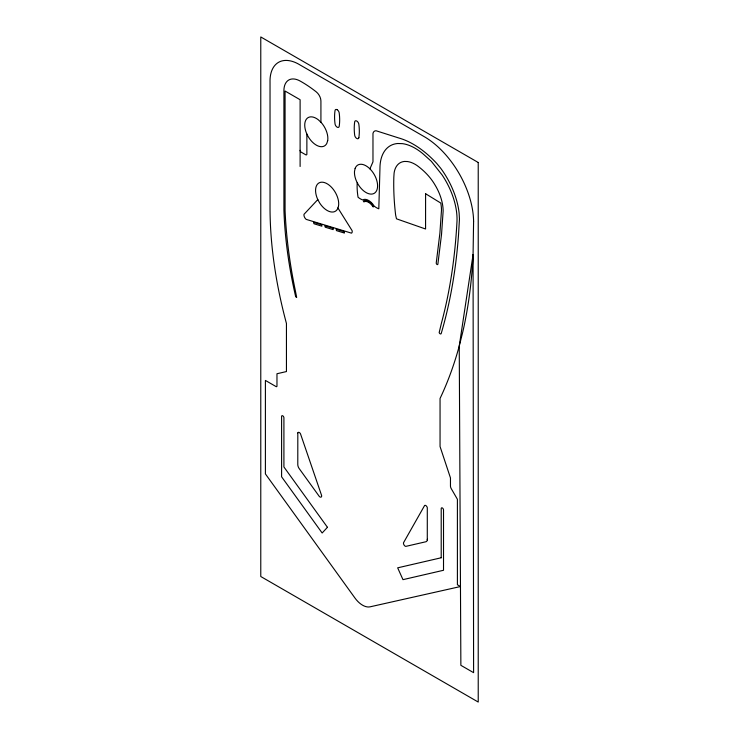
<?xml version="1.0" encoding="UTF-8"?>
<svg xmlns="http://www.w3.org/2000/svg" width="739" height="739" viewBox="0 0 739 739"><rect width="100%" height="100%" fill="white"/><g stroke="black" fill="none" stroke-linecap="round" stroke-linejoin="round"><path stroke-width="1.11" d="M427.29 539.913L427.299 507.684A2.226 1.284 60 0 0 424.648 505.439L403.503 542.777A2.439 1.413 60 0 0 405.748 546.389L425.812 541.77A4.868 2.808 60 0 0 427.29 539.913L427.327 539.276M369.916 168.852L372.973 161.823L372.973 133.51A7.944 4.582 60 0 1 376.133 130.775L398.737 137.971A82.251 47.49 60 0 1 436.888 163.615L440.693 168.243A60.164 34.733 60 0 1 459.122 213.072L459.455 219.058L458.54 234.679A674.864 389.638 60 0 1 441.211 333.483A1.58 0.905 60 0 1 440.268 333.871A1.58 0.905 60 0 1 439.169 332.587L441.479 322.961A674.864 389.638 60 0 0 456.914 222.688A55.647 32.128 60 0 0 442.125 174.977L431.364 161.351L423.29 154.072A49.716 28.701 60 0 0 402.496 143.652L397.721 143.505A49.716 28.701 60 0 0 379.948 168.52L378.811 208.795A16.517 9.542 60 0 1 374.193 206.116A11.75 6.79 60 0 0 362.692 199.918A16.517 9.542 60 0 1 358.064 197.248A62.372 36.008 60 0 1 357.214 182.745M317.825 199.576L303.988 214.338A3.944 2.272 60 0 0 306.186 219.381L351.515 233.164A3.584 2.069 60 0 0 352.124 230.679L337.899 207.945M300.108 150.303L300.108 150.368A1.737 0.998 60 0 0 301.115 152.114L305.863 154.848A1.737 0.998 60 0 0 306.87 154.275L306.87 134.073M320.92 122.231L320.92 101.021A8.018 4.628 60 0 0 316.292 91.913L315.784 91.507A115.986 66.963 60 0 0 300.108 81.022A23.306 13.459 60 0 0 283.915 90.37L283.915 209.83A380.289 219.557 60 0 0 295.702 296.773L296.681 297.438L295.286 290.353A423.909 244.748 60 0 1 285.069 210.541L285.069 91.036L300.108 99.719L300.108 166.497M425.59 193.729L425.572 228.998L396.483 218.818L395.642 215.095A248.747 143.615 60 0 1 393.933 194.024L393.813 190.588A248.747 143.615 60 0 1 393.832 177.138L394.109 173.018A30.031 17.339 60 0 1 404.602 161.444L407.485 161.536A30.031 17.339 60 0 1 416.898 165.425C424.149 170.709 430.551 177.249 435.068 185.036A36.008 20.784 60 0 1 443.141 211.086L441.543 234.281L437.876 264.156A1.173 0.674 60 0 1 436.934 264.414A1.173 0.674 60 0 1 436.241 262.927L439.899 233.136L441.488 210.135A33.661 19.436 60 0 0 440.758 203.049L425.59 193.729M473.597 221.257L473.071 254.585L473.597 672.666L460.868 665.322L459.242 346.064L473.071 254.585A583.247 336.735 60 0 1 462.808 331.811L459.242 346.064A583.247 336.735 60 0 1 440.056 398.46L440.056 446.541L450.467 477.921L450.467 485.939A3.806 2.199 60 0 0 451.28 488.691L457.404 499.287L457.404 584.761L460.471 586.535L370.137 606.811A18.687 10.789 60 0 1 354.979 598.054L265.403 473.921L265.403 380.428L276.127 386.617A1.45 0.831 60 0 0 276.968 386.137L276.968 373.749L286.446 371.56L286.446 323.479A377.768 218.107 60 0 1 270.031 207.179L270.031 82.362A41.098 23.731 60 0 1 300.108 64.995L425.017 137.112A69.928 40.368 60 0 1 473.597 221.257M373.592 206.634L373.112 206.883A9.468 5.469 60 0 0 363.847 201.886L363.339 201.017A10.475 6.041 60 0 1 373.583 206.55L373.592 206.634M297.817 432.925L297.789 464.489A4.868 2.808 60 0 0 299.304 468.729L319.368 496.525A2.439 1.413 60 0 0 321.641 495.583L300.468 433.747A2.226 1.284 60 0 0 297.817 432.925M355.136 168.409L354.498 171.448A16.36 9.441 60 0 0 370.054 194.024A16.36 9.441 60 0 0 374.156 174.376A16.36 9.441 60 0 0 355.136 168.409M327.7 140.576L326.814 143.403A16.36 9.441 60 0 1 312.421 142.119A16.36 9.441 60 0 1 305.105 121.953A16.36 9.441 60 0 1 318.223 119.718L321.105 122.406A16.36 9.441 60 0 1 327.7 140.576M338.508 206.135L337.575 208.906A16.36 9.441 60 0 1 319.618 202.92L317.594 199.16A16.36 9.441 60 0 1 324.754 182.672A16.36 9.441 60 0 1 338.508 206.135M327.451 527.304L322.149 532.995L281.596 476.794L281.596 416.491A1.635 0.942 60 0 1 282.751 415.817A1.635 0.942 60 0 1 283.915 417.821L283.915 466.956L327.451 527.304M441.211 557.769L397.665 567.838L402.977 579.653L443.52 570.277L443.52 509.975A1.635 0.942 60 0 0 442.365 507.97A1.635 0.942 60 0 0 441.211 508.644L441.211 557.769M321.604 224.721L313.724 222.31A1.921 1.108 60 0 0 313.992 223.76L321.871 226.171A1.801 1.044 60 0 0 321.604 224.721M332.864 228.157L324.984 225.755A1.801 1.044 60 0 0 325.252 227.206L333.132 229.617A1.801 1.044 60 0 0 332.864 228.157M344.125 231.603L336.245 229.192A1.921 1.108 60 0 0 336.513 230.642L344.392 233.053A1.801 1.044 60 0 0 344.125 231.603M478.225 162.488L260.775 36.95L260.775 576.512L478.225 702.05L478.225 162.488M358.858 137.648A51.444 29.699 60 0 0 358.858 124.291A2.984 1.718 60 0 0 356.78 121.048A2.984 1.718 60 0 0 354.692 121.889A51.444 29.699 60 0 0 354.692 135.246A2.984 1.727 60 0 0 356.78 138.479A2.984 1.727 60 0 0 358.858 137.648M337.113 109.714A2.984 1.727 60 0 0 335.035 110.536A51.444 29.699 60 0 0 335.035 123.893A2.984 1.718 60 0 0 337.113 127.145A2.984 1.718 60 0 0 339.201 126.295A51.444 29.699 60 0 0 339.201 112.938A2.984 1.727 60 0 0 337.113 109.714"/></g></svg>
